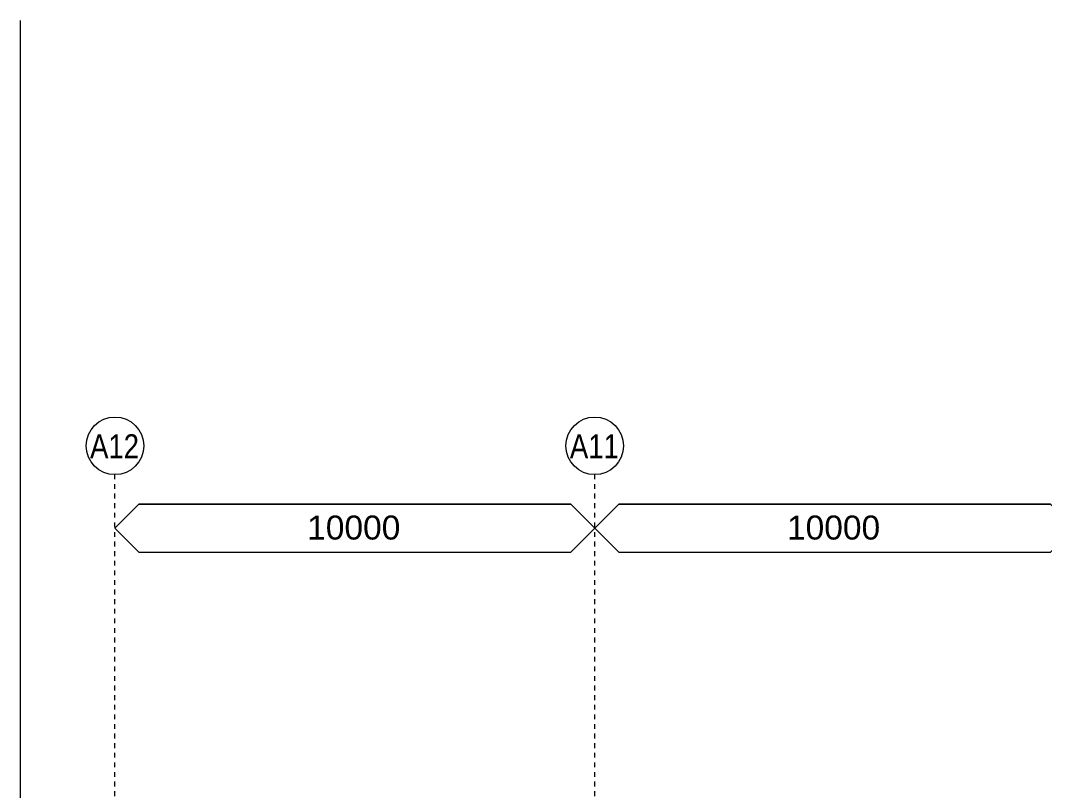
# Model space of a CAD drawing. Header units: metres. Extents: x 902 to 1205, y -4 to 36.
# Drawn here: x 911.28 to 932.62, y 19.56 to 35.61 of the extents above; entities that cross this region are included whole.
import ezdxf

# ---------------------------------------------------------------- set-up
doc = ezdxf.new("R2010")
doc.units = ezdxf.units.M
doc.linetypes.add('Grid Line', pattern=[0.021, 0.012, -0.003, 0.003, -0.003])
for name, color, linetype, lineweight in [('A-ANNO-NOTE', 131, 'Continuous', 5), ('A-DETL', 90, 'Continuous', 13), ('A-DETL-GENF', 92, 'Continuous', 5), ('S-GRID', 1, 'Continuous', 5), ('S-GRID-IDEN', 1, 'Continuous', 5)]:
    doc.layers.add(name, color=color, linetype=linetype, lineweight=lineweight)
doc.styles.add('Arial', font='arial.ttf', dxfattribs={"height": 0.5})
doc.styles.add('Arial Narrow', font='ARIALN.TTF', dxfattribs={"height": 0.5})

# ---------------------------------------------------------------- blocks, each defined once
blk = doc.blocks.new('Dimension - Grids _2D_ - 1-200-1063965-North - Grids A')
at = {"layer": 'A-DETL-GENF'}
for p, q in [((913.751, 25.527), (913.251, 25.027)), ((913.251, 25.027), (913.751, 25.527)), ((922.751, 25.527), (913.751, 25.527)), ((913.751, 25.527), (922.751, 25.527)), ((923.251, 25.027), (922.751, 25.527)), ((923.251, 25.027), (922.751, 25.527)), ((913.251, 25.027), (913.751, 24.527)), ((913.251, 25.027), (913.751, 24.527)), ((922.751, 24.527), (923.251, 25.027)), ((923.251, 25.027), (922.751, 24.527)), ((913.751, 24.527), (922.751, 24.527)), ((913.751, 24.527), (922.751, 24.527))]:
    blk.add_line(p, q, dxfattribs=at)
blk = doc.blocks.new('Grid - A1-3055139-North - Grids A')
at = {"layer": 'S-GRID-IDEN'}
blk.add_circle((1014.851, 26.743), 0.6, dxfattribs=at)

msp = doc.modelspace()

# ---------------------------------------------------------------- linework, layer by layer
at = {"layer": 'A-DETL', "lineweight": 15}
msp.add_line((911.282, 12.956), (911.282, 35.605), dxfattribs=at)
at = {"layer": 'S-GRID', "linetype": 'Grid Line'}
for p, q in [((913.251, 1.046), (913.251, 26.143)), ((923.251, 1.046), (923.251, 26.143))]:
    msp.add_line(p, q, dxfattribs=at)

# ---------------------------------------------------------------- block references
at = {"layer": 'A-DETL-GENF'}
for p in [(0, 0), (10, 0)]:
    msp.add_blockref('Dimension - Grids _2D_ - 1-200-1063965-North - Grids A', p, dxfattribs=at)
at = {"layer": 'S-GRID-IDEN'}
for p in [(-101.6, 0), (-91.6, 0)]:
    msp.add_blockref('Grid - A1-3055139-North - Grids A', p, dxfattribs=at)

# ---------------------------------------------------------------- texts
at = {"layer": 'A-ANNO-NOTE', "char_height": 0.5, "width": 2.32489, "attachment_point": 1, "style": 'Arial'}
for insert in [(917.257, 25.29), (927.257, 25.29)]:
    msp.add_mtext('10000', dxfattribs=dict(at, insert=insert))
at = {"layer": 'S-GRID-IDEN', "char_height": 0.5, "width": 1.2346, "attachment_point": 1, "style": 'Arial Narrow'}
for s, insert in [('A12', (912.733, 26.984)), ('A11', (922.733, 26.984))]:
    msp.add_mtext(s, dxfattribs=dict(at, insert=insert))

doc.saveas('drawing.dxf')
